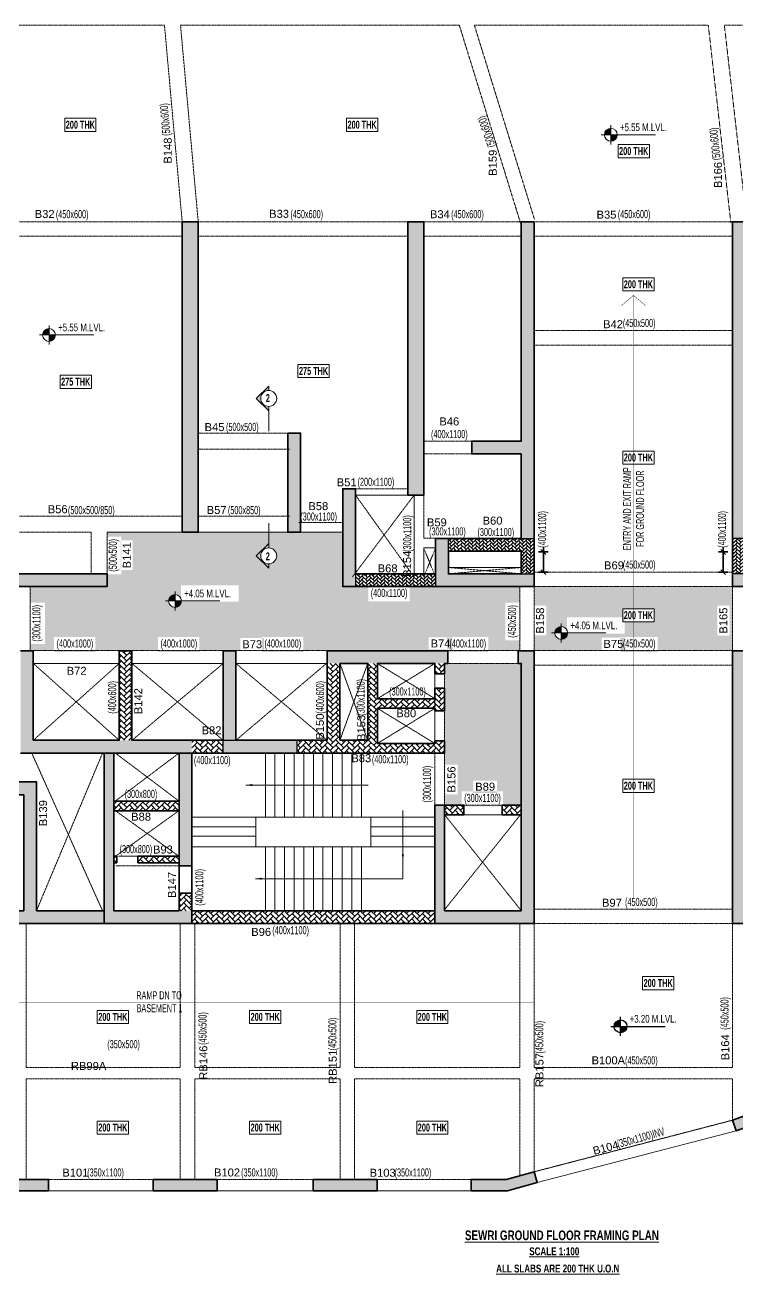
# Model space of a CAD drawing. Header units: millimetres. Extents: x 54 to 75827, y 7312 to 67254.
# Drawn here: x 19547 to 41807, y 7312 to 46341 of the extents above; entities that cross this region are included whole.
import ezdxf
from ezdxf.enums import TextEntityAlignment as Align

# ---------------------------------------------------------------- set-up
doc = ezdxf.new("R2010")
doc.units = ezdxf.units.MM
doc.linetypes.add('HIDDEN', pattern=[0.375, 0.25, -0.125])
for name, color, linetype, lineweight in [('A-ANNO-DIMS', 8, 'Continuous', 15), ('A-DETL-MISC', 35, 'Continuous', 15), ('A-FLOR-IDEN', 11, 'Continuous', 9), ('A-HIDD-ABVE', 8, 'HIDDEN', 20), ('G-____-____-DIMS', 7, 'Continuous', 9), ('G-ANNO-SYMB', 1, 'Continuous', 9), ('G-ANNO-TEXT', 231, 'Continuous', 9), ('S-BEAM', 7, 'Continuous', 18), ('S-BEAM-IDEN', 2, 'Continuous', 9), ('S-COL HATCH', 9, 'Continuous', 0), ('S-COLS', 5, 'Continuous', 35)]:
    doc.layers.add(name, color=color, linetype=linetype, lineweight=lineweight)
for name, color, linetype in [('ARCH COMMENTS', 1, 'Continuous'), ('Beam Nos', 7, 'Continuous'), ('changes', 7, 'Continuous'), ('HATCH', 8, 'Continuous')]:
    doc.layers.add(name, color=color, linetype=linetype)
doc.styles.add('Dim.s & Anno.(Misc.)', font='ARIALN.TTF')
doc.styles.add('SC-BBS1', font='SansSerif')
doc.styles.add('SOBHA', font='swisscl.ttf')
doc.styles.add('Swis721 LtCn BT', font='swisscl.ttf', dxfattribs={"width": 0.9, "height": 233.355162})
doc.styles.add('Swis721 LtCn BT_1', font='swisscl.ttf', dxfattribs={"height": 240})
doc.styles.add('Swis721 LtCn BT_2', font='swisscl.ttf', dxfattribs={"height": 244.992296})
doc.styles.add('Swis721 LtCn BT_B', font='', dxfattribs={"width": 0.9, "height": 246.918336})
doc.styles.get('Swis721 LtCn BT_B').set_extended_font_data('Swis721 LtCn BT', bold=True)
doc.dimstyles.new('A-GFC-100', dxfattribs={"dimscale": 100, "dimtxt": 1.75, "dimasz": 1.5, "dimexe": 1.5, "dimexo": 0, "dimgap": 1, "dimtad": 1, "dimdsep": 46, "dimtxsty": 'Dim.s & Anno.(Misc.)', "dimblk": 'ARCHTICK', "dimcen": 0, "dimdle": 1.5, "dimclrd": 256, "dimclre": 8, "dimclrt": 6, "dimazin": 2, "dimtfac": 1, "dimtix": 1, "dimtmove": 2, "dimatfit": 3, "dimfxl": 1, "dimtolj": 1, "dimlwd": -1, "dimlwe": 9, "dimarcsym": 0})
doc.dimstyles.new('S-100', dxfattribs={"dimscale": 100, "dimtxt": 2.5, "dimasz": 1.5, "dimexe": 1.5, "dimexo": 1.5, "dimgap": 0.1, "dimtad": 0, "dimdec": 0, "dimrnd": 0.0005, "dimzin": 0, "dimdsep": 46, "dimtxsty": 'SOBHA', "dimblk": 'OBLIQUE', "dimcen": 0.09, "dimclrd": 8, "dimclre": 8, "dimclrt": 6, "dimadec": 0, "dimazin": 0, "dimtfac": 1, "dimtdec": 0, "dimtofl": 0, "dimtmove": 0, "dimatfit": 3, "dimfxl": 1.5, "dimfxlon": 1, "dimtolj": 1, "dimtzin": 0, "dimlwd": -1, "dimlwe": -1, "dimarcsym": 0})
pattern_1 = [(45, (-31794446.85, 20735559.75), (0, 169.7056275), [360, -120]), (135, (-31794362, 20735644.6), (1e-14, 169.7056275), [360, -120])]
pattern_2 = [(45, (-31794446.854, 20735559.75), (0, 113.13708499), [240, -80]), (135, (-31794390.286, 20735616.32), (9e-15, 113.13708499), [240, -80])]

# ---------------------------------------------------------------- blocks, each defined once
blk = doc.blocks.new('_ARCHTICK')
at = {"color": 0, "linetype": 'ByBlock', "const_width": 0.15}
blk.add_lwpolyline([(-0.5, -0.5), (0.5, 0.5)], dxfattribs=at)
blk = doc.blocks.new('Spot Elevations - M_Spot Elevation - Target Filled-23738-FIRST FLOOR  FRAMING PLAN _NTA_')
at = {"layer": 'G-____-____-DIMS'}
h = blk.add_hatch(color=256, dxfattribs=at)
edge = h.paths.add_edge_path(flags=0)
edge.add_line((0, 0), (-2, 0))
edge.add_arc((0, 0), 2, 90, 180, ccw=False)
edge.add_line((0, 2), (0, 0))
h = blk.add_hatch(color=256, dxfattribs=at)
edge = h.paths.add_edge_path(flags=0)
edge.add_line((0, 0), (2, 0))
edge.add_arc((0, 0), 2, 270, 360, ccw=False)
edge.add_line((0, -2), (0, 0))
for p, q in [((-3, 0), (14, 0)), ((0, -3), (0, 3))]:
    blk.add_line(p, q, dxfattribs=at)
blk.add_circle((0, 0), 2, dxfattribs=at)
blk = doc.blocks.new('A$Cb7cd9481')
at = {"layer": 'S-COL HATCH', "transparency": 33554687}
h = blk.add_hatch(color=256, dxfattribs=at)
h.dxf.hatch_style = 1
h.paths.add_polyline_path([(23855, -11522), (23735, -11193), (21855, -11874), (21974, -12203)])
h = blk.add_hatch(color=256, dxfattribs=at)
h.dxf.hatch_style = 1
h.paths.add_polyline_path([(15747, -13822), (15654, -13485), (14779, -13724), (13686, -13724), (13686, -14074), (14825, -14074)])
h = blk.add_hatch(color=256, dxfattribs=at)
h.dxf.hatch_style = 1
h.paths.add_polyline_path([(478, -14074), (478, -13724), (-1522, -13724), (-1522, -14074)])
h = blk.add_hatch(color=256, dxfattribs=at)
h.dxf.hatch_style = 1
h.paths.add_polyline_path([(5745, -14074), (5745, -13724), (3745, -13724), (3745, -14074)])
h = blk.add_hatch(color=256, dxfattribs=at)
h.dxf.hatch_style = 1
h.paths.add_polyline_path([(10745, -14074), (10745, -13724), (8745, -13724), (8745, -14074)])
at = {"layer": 'S-COLS', "elevation": 0}
for points in [[(21855, -11874), (21974, -12203), (23855, -11522), (23735, -11193), (21855, -11874)], [(13686, -13724), (14779, -13724), (15654, -13485), (15747, -13822), (14825, -14074), (13686, -14074), (13686, -13724)]]:
    blk.add_lwpolyline(points, dxfattribs=at)
for points in [[(-1522, -13724), (478, -13724), (478, -14074), (-1522, -14074)], [(3745, -13724), (5745, -13724), (5745, -14074), (3745, -14074)], [(8745, -13724), (10745, -13724), (10745, -14074), (8745, -14074)]]:
    blk.add_lwpolyline(points, close=True, dxfattribs=at)
blk = doc.blocks.new('_OBLIQUE')
at = {"color": 0, "linetype": 'ByBlock'}
blk.add_line((-0.5, -0.5), (0.5, 0.5), dxfattribs=at)
blk = doc.blocks.new('*D34')
at = {"layer": 'Defpoints', "color": 0, "transparency": 16777216}
for p in [(35063, 29873), (35752, 29873), (35363, 29240)]:
    blk.add_point(p, dxfattribs=at)
at = {"layer": 'S-COLS', "color": 8, "transparency": 16777216}
for p, q in [((35602, 29873), (35902, 29873)), ((35752, 29873), (35752, 30023)), ((35752, 29240), (35752, 29873)), ((35602, 29240), (35902, 29240))]:
    blk.add_line(p, q, dxfattribs=at)
at = {"layer": 'S-COLS', "color": 8, "transparency": 16777216, "xscale": 150, "yscale": 150, "zscale": 150}
for p, rotation in [((35752, 29873), 90), ((35752, 29240), 270)]:
    blk.add_blockref('_OBLIQUE', p, dxfattribs=dict(at, rotation=rotation))
at = {"layer": 'S-COLS', "color": 6, "transparency": 16777216, "insert": (35752, 30580), "char_height": 250, "attachment_point": 5, "rotation": 90, "style": 'SOBHA'}
blk.add_mtext('\\A1;{\\W0.8;\\C2;(400x1100)}', dxfattribs=at)
blk = doc.blocks.new('*D35')
at = {"layer": 'Defpoints', "color": 0, "transparency": 16777216}
for p in [(41373, 29873), (42063, 29873), (41763, 29240)]:
    blk.add_point(p, dxfattribs=at)
at = {"layer": 'S-COLS', "color": 8, "transparency": 16777216}
for p, q in [((41523, 29873), (41223, 29873)), ((41373, 29873), (41373, 30023)), ((41373, 29240), (41373, 29873)), ((41523, 29240), (41223, 29240))]:
    blk.add_line(p, q, dxfattribs=at)
at = {"layer": 'S-COLS', "color": 8, "transparency": 16777216, "xscale": 150, "yscale": 150, "zscale": 150}
for p, rotation in [((41373, 29873), 90), ((41373, 29240), 270)]:
    blk.add_blockref('_OBLIQUE', p, dxfattribs=dict(at, rotation=rotation))
at = {"layer": 'S-COLS', "color": 6, "transparency": 16777216, "insert": (41373, 30580), "char_height": 250, "attachment_point": 5, "rotation": 90, "style": 'SOBHA'}
blk.add_mtext('\\A1;{\\W0.8;\\C2;(400x1100)}', dxfattribs=at)
blk = doc.blocks.new('A$C0921b736')
at = {"layer": 'S-COL HATCH', "transparency": 33554687}
h = blk.add_hatch(color=256, dxfattribs=at)
h.dxf.hatch_style = 1
h.paths.add_polyline_path([(5425, 11675), (5425, 11275), (10175, 11275), (10175, 11675)])
h.paths.add_polyline_path([(5425, 11675), (5975, 11675), (5975, 22675), (5425, 22675)])
h = blk.add_hatch(color=256, dxfattribs=at)
h.dxf.hatch_style = 1
h.paths.add_polyline_path([(12525, 12975), (13025, 12975), (13025, 22675), (12525, 22675)])
h = blk.add_hatch(color=256, dxfattribs=at)
h.dxf.hatch_style = 1
h.paths.add_polyline_path([(19575, 14135), (20075, 14135), (20075, 22675), (19575, 22675)])
h = blk.add_hatch(color=256, dxfattribs=at)
h.dxf.hatch_style = 1
h.paths.add_polyline_path([(23525, 22675), (23125, 22675), (23125, 15825), (21575, 15825), (21575, 15425), (23125, 15425), (23125, 12785), (23525, 12785)])
h = blk.add_hatch(color=256, dxfattribs=at)
h.dxf.hatch_style = 1
h.paths.add_polyline_path([(29725, 12785), (30125, 12785), (30125, 15425), (31675, 15425), (31675, 15825), (30125, 15825), (30125, 22675), (29725, 22675)])
h = blk.add_hatch(color=256, dxfattribs=at)
h.dxf.hatch_style = 1
h.paths.add_polyline_path([(15825, 12975), (16225, 12975), (16225, 16075), (15825, 16075)])
h = blk.add_hatch(color=256, dxfattribs=at)
h.dxf.hatch_style = 1
h.paths.add_polyline_path([(17945, 14335), (17545, 14335), (17545, 11275), (17945, 11275), (17945, 11675)])
h = blk.add_hatch(color=256, dxfattribs=at)
h.dxf.hatch_style = 1
h.paths.add_polyline_path([(23525, 11275), (23525, 11675), (23125, 11675), (20845, 11675), (20845, 12385), (20845, 12785), (20445, 12785), (20445, 11675), (20445, 11275)])
at = {"layer": 'S-COL HATCH'}
h = blk.add_hatch(dxfattribs=at)
h.set_pattern_fill('AR-HBONE', color=256, scale=20)
h.set_pattern_definition(pattern_2)
h.paths.add_polyline_path([(23125, 12385), (23125, 11692), (23125, 11692), (23125, 11675), (23525, 11675), (23525, 12785), (20845, 12785), (20845, 12485), (20845, 12385)])
at = {"layer": 'S-COL HATCH', "transparency": 33554687}
h = blk.add_hatch(color=256, dxfattribs=at)
h.dxf.hatch_style = 1
h.paths.add_polyline_path([(32805, 11275), (32805, 11675), (32805, 12785), (32405, 12785), (32405, 12385), (32405, 11675), (30125, 11675), (29725, 11675), (29725, 11275)])
at = {"layer": 'S-COL HATCH'}
h = blk.add_hatch(dxfattribs=at)
h.set_pattern_fill('AR-HBONE', color=256, scale=20)
h.set_pattern_definition(pattern_2)
h.paths.add_polyline_path([(30125, 12385), (30125, 11692), (30125, 11692), (30125, 11675), (29725, 11675), (29725, 12785), (32405, 12785), (32405, 12485), (32405, 12385)])
h = blk.add_hatch(dxfattribs=at)
h.set_pattern_fill('AR-HBONE', color=256, scale=20)
h.set_pattern_definition([(45, (-31966103.18, 21022167.41), (0, 113.13708499), [240, -80]), (135, (-31966046.61, 21022223.98), (9e-15, 113.13708499), [240, -80])])
h.paths.add_polyline_path([(20445, 11275), (20445, 11675), (17945, 11675), (17945, 11275)])
at = {"layer": 'S-COL HATCH', "transparency": 33554687}
h = blk.add_hatch(color=256, dxfattribs=at)
h.dxf.hatch_style = 1
h.paths.add_polyline_path([(12825, 6075), (12825, 6475), (7871, 6475), (7871, 9275), (7471, 9275), (7471, 6075)])
at = {"layer": 'S-COL HATCH'}
h = blk.add_hatch(dxfattribs=at)
h.set_pattern_fill('AR-HBONE', color=256, scale=30)
h.set_pattern_definition(pattern_1)
h.paths.add_polyline_path([(10555, 6475), (10955, 6475), (10955, 9275), (10555, 9275)])
at = {"layer": 'S-COL HATCH', "transparency": 33554687}
h = blk.add_hatch(color=256, dxfattribs=at)
h.dxf.hatch_style = 1
h.paths.add_polyline_path([(13805, 9275), (14205, 9275), (14205, 6475), (13805, 6475)])
h = blk.add_hatch(color=256, dxfattribs=at)
h.dxf.hatch_style = 1
h.paths.add_polyline_path([(17055, 9275), (20825, 9275), (20825, 8875), (17055, 8875)])
h = blk.add_hatch(color=256, dxfattribs=at)
h.dxf.hatch_style = 1
h.paths.add_polyline_path([(20725, 4450), (20425, 4450), (20425, 1150), (20425, 750), (23125, 750), (23525, 750), (23525, 1150), (23525, 1150), (23525, 9275), (23025, 9275), (23025, 8875), (23125, 8875), (23125, 1150), (23125, 1150), (20725, 1150), (20725, 1150)])
h = blk.add_hatch(color=256, dxfattribs=at)
h.dxf.hatch_style = 1
h.paths.add_polyline_path([(32525, 4450), (32825, 4450), (32825, 1150), (32825, 750), (30125, 750), (29725, 750), (29725, 1150), (29725, 1150), (29725, 9275), (30225, 9275), (30225, 8875), (30125, 8875), (30125, 1150), (30125, 1150), (32525, 1150), (32525, 1150)])
at = {"layer": 'S-COL HATCH'}
h = blk.add_hatch(dxfattribs=at)
h.set_pattern_fill('AR-HBONE', color=256, scale=30)
h.set_pattern_definition(pattern_1)
h.paths.add_polyline_path([(18325, 8875), (18625, 8875), (18625, 7775), (20425, 7775), (20425, 8100), (20725, 8100), (20725, 7398), (20425, 7398), (20425, 7475), (18625, 7475), (18625, 6375), (20425, 6375), (20425, 6453), (20725, 6453), (20725, 6075), (16105, 6075), (16105, 6475), (18325, 6475)])
h = blk.add_hatch(dxfattribs=at)
h.set_pattern_fill('AR-HBONE', color=256, scale=30)
h.set_pattern_definition(pattern_1)
h.paths.add_polyline_path([(17055, 6475), (17455, 6475), (17455, 8875), (17055, 8875)])
h = blk.add_hatch(dxfattribs=at)
h.set_pattern_fill('AR-HBONE', color=256, scale=30)
h.set_pattern_definition(pattern_1)
h.paths.add_polyline_path([(20425, 8875), (20725, 8875), (20725, 8550), (20425, 8550)])
h = blk.add_hatch(dxfattribs=at)
h.set_pattern_fill('AR-HBONE', color=256, scale=30)
h.set_pattern_definition(pattern_1)
h.paths.add_polyline_path([(13805, 6475), (12825, 6475), (12825, 6075), (13805, 6075)])
at = {"layer": 'S-COL HATCH', "transparency": 33554687}
h = blk.add_hatch(color=256, dxfattribs=at)
h.dxf.hatch_style = 1
h.paths.add_polyline_path([(13805, 6475), (16105, 6475), (16105, 6075), (13805, 6075)])
h = blk.add_hatch(color=256, dxfattribs=at)
h.dxf.hatch_style = 1
h.paths.add_polyline_path([(10385, 6075), (10085, 6075), (10085, 750), (10385, 750), (12825, 750), (12825, 1150), (10385, 1150), (10385, 2850), (10385, 2850), (10385, 2850)])
h = blk.add_hatch(color=256, dxfattribs=at)
h.dxf.hatch_style = 1
h.paths.add_polyline_path([(12825, 6075), (12425, 6075), (12425, 6075), (12425, 4575), (12425, 4575), (12425, 4275), (12425, 2550), (12825, 2550)])
h = blk.add_hatch(color=256, dxfattribs=at)
h.dxf.hatch_style = 1
h.paths.add_polyline_path([(7571, 4775), (7571, 1150), (4571, 1150), (4571, 3648), (4171, 3648), (4171, 1150), (1200, 1150), (1200, 750), (10085, 750), (10085, 1150), (7971, 1150), (7971, 5175), (0, 5175), (0, 1675), (575, 1675), (575, 4775)])
at = {"layer": 'S-COL HATCH'}
h = blk.add_hatch(dxfattribs=at)
h.set_pattern_fill('AR-HBONE', color=256, scale=30)
h.set_pattern_definition(pattern_1)
h.paths.add_polyline_path([(12425, 4575), (10385, 4575), (10385, 4275), (12425, 4275)])
h = blk.add_hatch(dxfattribs=at)
h.set_pattern_fill('AR-HBONE', color=256, scale=30)
h.set_pattern_definition([(45, (-31794446.85, 20683630.75), (0, 169.7056275), [360, -120]), (135, (-31794362, 20683715.6), (1e-14, 169.7056275), [360, -120])])
h.paths.add_polyline_path([(21325, 4150), (21325, 4450), (20725, 4450), (20725, 4150)])
h.paths.add_polyline_path([(23125, 4150), (23125, 4450), (22525, 4450), (22525, 4150)])
h = blk.add_hatch(dxfattribs=at)
h.set_pattern_fill('AR-HBONE', color=256, scale=30)
h.set_pattern_definition(pattern_1)
h.paths.add_polyline_path([(10485, 2850), (10385, 2850), (10385, 2650), (10485, 2650)])
h = blk.add_hatch(dxfattribs=at)
h.set_pattern_fill('AR-HBONE', color=256, scale=30)
h.set_pattern_definition(pattern_1)
h.paths.add_polyline_path([(11135, 2850), (11135, 2650), (12425, 2650), (12425, 2850)])
h = blk.add_hatch(dxfattribs=at)
h.set_pattern_fill('AR-HBONE', color=256, scale=30)
h.set_pattern_definition(pattern_1)
h.paths.add_polyline_path([(12825, 1700), (12425, 1700), (12425, 1150), (12825, 1150)])
h = blk.add_hatch(dxfattribs=at)
h.set_pattern_fill('AR-HBONE', color=256, scale=30)
h.set_pattern_definition(pattern_1)
h.paths.add_polyline_path([(12825, 1150), (20425, 1150), (20425, 750), (12825, 750)])
at = {"layer": 'changes'}
for p, q in [((20845, 12385), (20845, 12785)), ((23125, 12785), (23525, 12785)), ((30125, 12785), (29725, 12785)), ((17945, 11675), (17945, 11275)), ((20445, 11675), (20445, 11275)), ((23125, 11675), (23525, 11675)), ((30125, 11675), (29725, 11675))]:
    blk.add_line(p, q, dxfattribs=at)
blk.add_lwpolyline([(13805, 6475), (16105, 6475), (16105, 6075), (13805, 6075)], close=True, dxfattribs=at)
at = {"layer": 'S-COLS'}
for p, q in [((20425, 4450), (20425, 1150)), ((20725, 4450), (20725, 1150)), ((12425, 2550), (12825, 2550)), ((12425, 1700), (12825, 1700)), ((20425, 1150), (20425, 750))]:
    blk.add_line(p, q, dxfattribs=at)
at = {"layer": 'S-COLS', "elevation": 0}
for points in [[(12525, 12975), (13025, 12975), (13025, 22675), (12525, 22675)], [(15825, 16075), (16225, 16075), (16225, 12975), (15825, 12975)], [(10175, 11675), (5425, 11675), (5425, 11275), (10175, 11275)]]:
    blk.add_lwpolyline(points, close=True, dxfattribs=at)
at = {"layer": 'S-COLS'}
for points in [[(23525, 11275), (23525, 22675), (23125, 22675), (23125, 15825), (21575, 15825), (21575, 15425), (23125, 15425), (23125, 12785), (20445, 12785), (20445, 11675), (17945, 11675), (17945, 14335), (17545, 14335), (17545, 11275), (23525, 11275)], [(29725, 11275), (29725, 22675), (30125, 22675), (30125, 15825), (31675, 15825), (31675, 15425), (30125, 15425), (30125, 12785), (32805, 12785), (32805, 11675), (35305, 11675), (35305, 14335), (35705, 14335), (35705, 11275), (29725, 11275)], [(17055, 9275), (20825, 9275), (20825, 8875), (20725, 8875), (20725, 8550), (20425, 8550), (20425, 8875), (19525, 8875), (18625, 8875), (18625, 7775), (20425, 7775), (20425, 8100), (20725, 8100), (20725, 7398), (20425, 7398), (20425, 7475), (18625, 7475), (18625, 6375), (19525, 6375), (20425, 6375), (20425, 6453), (20725, 6453), (20725, 6075), (18625, 6075), (18625, 6075), (7471, 6075)], [(7471, 9275), (7871, 9275), (7871, 6475), (10555, 6475), (10555, 9275)], [(10555, 9275), (10955, 9275)], [(10955, 9275), (10955, 6475), (13805, 6475), (13805, 9275)], [(13805, 9275), (14205, 9275)], [(14205, 9275), (14205, 6475), (17055, 6475), (17055, 9275)], [(23525, 1150), (23525, 9275), (23025, 9275), (23025, 8875), (23125, 8875), (23125, 1150), (20725, 1150)], [(29725, 1150), (29725, 9275), (30225, 9275), (30225, 8875), (30125, 8875), (30125, 1150), (32525, 1150)], [(10085, 6075), (10085, 750), (10385, 750)], [(10385, 1150), (10385, 6075)], [(12425, 6075), (12425, 1150)], [(12425, 750), (12825, 750), (12825, 6075)], [(0, 5175), (0, 1675), (575, 1675), (575, 4775), (7571, 4775), (7571, 1150), (4571, 1150), (4571, 3648), (4171, 3648), (4171, 1150), (1200, 1150), (1200, 750), (10085, 750)], [(10085, 1150), (7971, 1150), (7971, 5175), (25, 5175)], [(20725, 4150), (21325, 4150), (21325, 4450), (20425, 4450)], [(23125, 4150), (22525, 4150), (22525, 4450), (23125, 4450)], [(10485, 2850), (10385, 2850)], [(10485, 2650), (10485, 2850)], [(11135, 2850), (11135, 2650)], [(12425, 2850), (11135, 2850)], [(10385, 2650), (10485, 2650)], [(11135, 2650), (12425, 2650)], [(12425, 1150), (10385, 1150)], [(20425, 1150), (12825, 1150), (12825, 750), (23125, 750)], [(23125, 750), (23125, 750), (23525, 750), (23525, 1150)], [(30125, 750), (30125, 750), (29725, 750), (29725, 1150)], [(10385, 750), (12425, 750)]]:
    blk.add_lwpolyline(points, dxfattribs=at)
for points in [[(19575, 14135), (20075, 14135), (20075, 22675), (19575, 22675)], [(23125, 12385), (20845, 12385), (20845, 11675), (23125, 11675)], [(17455, 6475), (18325, 6475), (18325, 8875), (17455, 8875)], [(12425, 4575), (10385, 4575), (10385, 4275), (12425, 4275)]]:
    blk.add_lwpolyline(points, close=True, dxfattribs=at)
blk = doc.blocks.new('Detail View - M_Section Head - Structural Type 1-785420-STILT FLOOR FRAMING PLAN')
at = {"layer": 'G-ANNO-SYMB'}
h = blk.add_hatch(color=9, dxfattribs=at)
edge = h.paths.add_edge_path(flags=0)
edge.add_line((-8.5, 0), (-9.86, 0))
edge.add_line((-9.86, 0), (-5.99, 3.87))
edge.add_line((-5.99, 3.87), (-2.12, 0))
edge.add_line((-2.12, 0), (-3.5, 0))
edge.add_arc((-6, 0), 2.5, 360, 540)
for p, q in [((-5.99, 3.87), (-9.86, 0)), ((-5.99, 3.87), (-2.12, 0)), ((-8.5, 0), (-9.86, 0)), ((-3.5, 0), (-2.12, 0))]:
    blk.add_line(p, q, dxfattribs=at)
at = {"layer": 'G-ANNO-SYMB', "color": 5}
for p, q in [((-5.99, 3.87), (-9.86, 0)), ((-2.12, 0), (-5.99, 3.87)), ((-9.86, 0), (-8.5, 0)), ((-3.5, 0), (4.24, 0)), ((-3.5, 0), (-2.12, 0))]:
    blk.add_line(p, q, dxfattribs=at)
at = {"layer": 'G-ANNO-SYMB'}
blk.add_arc((-6, 0), 2.5, 360, 180, dxfattribs=at)
at = {"layer": 'G-ANNO-SYMB', "color": 5}
for start, end in [(360, 180), (180, 360)]:
    blk.add_arc((-6, 0), 2.5, start, end, dxfattribs=at)
blk = doc.blocks.new('A$C40398dd4')
at = {"layer": 'A-ANNO-DIMS', "ltscale": 500, "elevation": 0}
blk.add_lwpolyline([(5810, 1000), (6600, 1000), (6600, 1565)], dxfattribs=at)
at = {"layer": 'A-DETL-MISC'}
for p, q in [((2300, 4925), (2300, 2925)), ((2600, 4925), (2600, 2925)), ((2900, 4925), (2900, 2925)), ((3200, 4925), (3200, 2925)), ((3500, 4925), (3500, 2925)), ((3800, 4925), (3800, 2925)), ((4100, 4925), (4100, 2925)), ((4400, 4925), (4400, 2925)), ((4700, 4925), (4700, 2925)), ((5000, 4925), (5000, 2925)), ((5300, 4925), (5300, 2925)), ((2300, 0), (2300, 2000)), ((2600, 0), (2600, 2000)), ((2900, 0), (2900, 2000)), ((3200, 0), (3200, 2000)), ((3500, 0), (3500, 2000)), ((3800, 0), (3800, 2000)), ((4100, 0), (4100, 2000)), ((4400, 0), (4400, 2000)), ((4700, 0), (4700, 2000)), ((5000, 0), (5000, 2000)), ((5300, 0), (5300, 2000))]:
    blk.add_line(p, q, dxfattribs=at)
for points in [[(2000, 2925), (0, 2925)], [(5600, 2925), (7600, 2925)], [(2000, 2625), (0, 2625)], [(5600, 2625), (7600, 2625)], [(2000, 2325), (0, 2325)], [(5600, 2325), (7600, 2325)]]:
    blk.add_lwpolyline(points, dxfattribs=at)
blk.add_lwpolyline([(5600, 2925), (5600, 2000), (2000, 2000), (2000, 2925)], close=True, dxfattribs=at)
at = {"layer": 'A-DETL-MISC', "elevation": 0}
for points in [[(2000, 2000), (0, 2000)], [(5600, 2000), (7600, 2000)]]:
    blk.add_lwpolyline(points, dxfattribs=at)
at = {"layer": 'A-ANNO-DIMS', "ltscale": 500}
for points in [[(1688, 3925), (5510, 3925)], [(6600, 1565), (6600, 3126)], [(1988, 1000), (5810, 1000)]]:
    blk.add_leader(points, dimstyle='A-GFC-100', override={"dimasz": 2, "dimtad": 0, "dimfxl": 0.18, "dimarcsym": 1}, dxfattribs=at)

msp = doc.modelspace()

# ---------------------------------------------------------------- hatches: boundary and pattern name
at = {"layer": 'ARCH COMMENTS'}
h = msp.add_hatch(color=256, dxfattribs=at)
edge = h.paths.add_edge_path(flags=0)
edge.add_line((38164.9, 15051.2), (37964.9, 15051.2))
edge.add_arc((38164.9, 15051.2), 200, 90, 180, ccw=False)
edge.add_line((38164.9, 15251.2), (38164.9, 15051.2))
h = msp.add_hatch(color=256, dxfattribs=at)
edge = h.paths.add_edge_path(flags=0)
edge.add_line((38164.9, 15051.2), (38364.9, 15051.2))
edge.add_arc((38164.9, 15051.2), 200, 270, 360, ccw=False)
edge.add_line((38164.9, 14851.2), (38164.9, 15051.2))
at = {"layer": 'HATCH'}
h = msp.add_hatch(dxfattribs=at)
h.set_pattern_fill('CROSS', color=256, scale=1500)
h.set_pattern_definition([(0, (-31782506.6, 21375114.68), (375, 375), [187.5, -562.5]), (90, (-31782412.84, 21375020.93), (-375, 375), [187.5, -562.5])])
h.paths.add_polyline_path([(17362.6, 29190), (17362.6, 30490), (12512.6, 30490), (12512.6, 26290), (17322.6, 26290), (17322.6, 26790), (17362.6, 28790)])
edge = h.paths.add_edge_path(flags=16)
edge.add_arc((13925.4, 27428.5), 200, 0, 360)
h.paths.add_polyline_path([(17362.6, 30490), (17912.6, 30490), (17912.6, 29190), (17362.6, 29190)])
edge = h.paths.add_edge_path()
edge.add_line((35012.6, 28790), (29482.6, 28790))
edge.add_line((29482.6, 28790), (29482.6, 30490))
edge.add_line((29482.6, 30490), (27165.7, 30490))
edge.add_line((27165.7, 30490), (27165.7, 30002.6))
edge.add_arc((27165.7, 29752.6), 250, -90, 90, ccw=False)
edge.add_line((27165.7, 29502.6), (27165.7, 29367))
edge.add_line((27165.7, 29367), (26779.1, 29753.7))
edge.add_line((26779.1, 29753.7), (27165.7, 30140.4))
edge.add_line((27165.7, 30140.4), (27165.7, 30490))
edge.add_line((27165.7, 30490), (22112.6, 30490))
edge.add_line((22112.6, 30490), (22112.6, 29190))
edge.add_line((22112.6, 29190), (22112.6, 28790))
edge.add_line((22112.6, 28790), (19708.2, 28790))
edge.add_line((19708.2, 28790), (19708.2, 26790))
edge.add_line((19708.2, 26790), (19808.2, 26790))
edge.add_line((19808.2, 26790), (22492.6, 26790))
edge.add_line((22492.6, 26790), (22892.6, 26790))
edge.add_line((22892.6, 26790), (25742.6, 26790))
edge.add_line((25742.6, 26790), (26142.6, 26790))
edge.add_line((26142.6, 26790), (28992.6, 26790))
edge.add_line((28992.6, 26790), (32762.6, 26790))
edge.add_line((32762.6, 26790), (35012.6, 26790))
edge.add_line((35012.6, 26790), (35012.6, 28790))
edge = h.paths.add_edge_path(flags=16)
edge.add_arc((24238.6, 28342.8), 200, 0, 360)
h.paths.add_polyline_path([(41662.6, 28790), (38569.8, 28790), (38569.8, 28100.6), (39211.7, 28100.6), (39211.7, 27688.7), (38569.8, 27688.7), (38569.8, 26790), (41662.6, 26790)])
h.paths.add_polyline_path([(38234.2, 28100.6), (38569.8, 28100.6), (38569.8, 28790), (35462.6, 28790), (35462.6, 26790), (38569.8, 26790), (38569.8, 27688.7), (38234.2, 27688.7)])
edge = h.paths.add_edge_path(flags=16)
edge.add_arc((36310.8, 27343.5), 200, 0, 360)
h.paths.add_polyline_path([(57416.9, 28790), (55012.6, 28790), (55012.6, 29190), (55012.6, 30490), (47642.6, 30490), (47642.6, 28790), (42112.6, 28790), (42112.6, 26790), (42162.6, 26790), (44362.6, 26790), (48132.6, 26790), (50982.6, 26790), (51382.6, 26790), (54232.6, 26790), (54632.6, 26790), (57316.9, 26790), (57416.9, 26790)])
edge = h.paths.add_edge_path(flags=16)
edge.add_arc((48730.2, 28132.7), 200, 0, 360)
h.paths.add_polyline_path([(64612.6, 30490), (59762.6, 30490), (59762.6, 29190), (59762.6, 28790), (59802.6, 26790), (59802.6, 26790), (59802.6, 26290), (64612.6, 26290)])
h.paths.add_polyline_path([(59212.6, 30490), (59762.6, 30490), (59762.6, 29190), (59212.6, 29190)])
h.paths.add_polyline_path([(64612.7, 25890), (59402.5, 25890), (59402.5, 26390), (57716.9, 26390), (57716.9, 23590), (55102.5, 23590), (55102.5, 18664.8), (57216.9, 18664.8), (57216.9, 22690), (64612.7, 22690)])
edge = h.paths.add_edge_path(flags=16)
edge.add_arc((59690.9, 23668.6), 200, 0, 360)
h.paths.add_polyline_path([(60616.9, 21162.6), (60616.9, 22290), (57616.9, 22290), (57616.9, 18664.8), (60616.9, 18664.8)], flags=17)
h.paths.add_polyline_path([(64612.6, 22290), (61016.9, 22290), (61016.9, 21162.6), (61016.9, 21162.6), (61016.9, 18664.8), (63987.6, 18664.8), (63987.6, 19189.6), (64612.6, 19189.6)], flags=17)
h.paths.add_polyline_path([(44462.6, 26390), (44362.6, 26390), (42162.6, 26390), (42062.6, 26390), (42062.6, 21964.8), (42662.6, 21964.8), (43862.6, 21964.8), (44462.6, 21964.8), (44462.6, 23590), (44462.6, 23967.5)])
h.paths.add_polyline_path([(35062.6, 26390), (34962.6, 26390), (32762.6, 26390), (32662.6, 26390), (32662.6, 26065), (32662.6, 23967.5), (32662.6, 23590), (32662.6, 21964.8), (33262.6, 21964.8), (34462.6, 21964.8), (35062.6, 21964.8)])
h.paths.add_polyline_path([(14110.8, 27408.1), (15912.2, 27408.1), (15912.2, 27914.2), (14110.8, 27914.2)], flags=16)
h.paths.add_polyline_path([(17275.6, 26253), (17275.6, 27182.7), (16888.8, 27182.7), (16888.8, 26253)])
h.paths.add_polyline_path([(17339.4, 27029.3), (17339.4, 28323.6), (16867.4, 28323.6), (16867.4, 27029.3)], flags=17)
h.paths.add_polyline_path([(24424, 28322.4), (26225.4, 28322.4), (26225.4, 28828.5), (24424, 28828.5)], flags=16)
h.paths.add_polyline_path([(22918.4, 29307.5), (22918.4, 30233.2), (22543.4, 30233.2), (22543.4, 29307.5)], flags=16)
h.paths.add_polyline_path([(32170.4, 26828.3), (32905.5, 26828.3), (32905.5, 27203.3), (32170.4, 27203.3)], flags=16)
h.paths.add_polyline_path([(26281.9, 26794.2), (27020.9, 26794.2), (27020.9, 27181.1), (26281.9, 27181.1)], flags=16)
h.paths.add_polyline_path([(30278.8, 28328.6), (31573.1, 28328.6), (31573.1, 28800.6), (30278.8, 28800.6)], flags=16)
h.paths.add_polyline_path([(26957.3, 26747), (28251.6, 26747), (28251.6, 27219.1), (26957.3, 27219.1)])
h.paths.add_polyline_path([(23707.3, 26747), (25001.6, 26747), (25001.6, 27219.1), (23707.3, 27219.1)])
h.paths.add_polyline_path([(20457.3, 26747), (21751.6, 26747), (21751.6, 27219.1), (20457.3, 27219.1)])
h.paths.add_polyline_path([(22560.2, 29180), (22560.2, 30349), (22088.1, 30349), (22088.1, 29180)], flags=16)
h.paths.add_polyline_path([(35039.6, 27116.1), (35039.6, 28285.1), (34567.5, 28285.1), (34567.5, 27116.1)])
h.paths.add_polyline_path([(32737.3, 26747), (34031.6, 26747), (34031.6, 27219.1), (32737.3, 27219.1)])
h.paths.add_polyline_path([(20171.8, 26993.8), (20171.8, 28288.3), (19699.2, 28288.3), (19699.2, 26993.8)])
h.paths.add_polyline_path([(41576.3, 27263.6), (41576.3, 28193.3), (41189.5, 28193.3), (41189.5, 27263.6)], flags=16)
h.paths.add_polyline_path([(38159.7, 26747), (39328.7, 26747), (39328.7, 27219.1), (38159.7, 27219.1)])
h.paths.add_polyline_path([(36496.3, 27323.1), (38297.7, 27323.1), (38297.7, 27829.3), (36496.3, 27829.3)], flags=16)
h.paths.add_polyline_path([(35846.7, 27263.9), (35846.7, 28193.4), (35460.3, 28193.4), (35460.3, 27263.9)])
h.paths.add_polyline_path([(37573, 26805.6), (38311.8, 26805.6), (38311.8, 27191.9), (37573, 27191.9)], flags=16)
h.paths.add_polyline_path([(48915.6, 28112.4), (50717, 28112.4), (50717, 28618.5), (48915.6, 28618.5)], flags=16)
h.paths.add_polyline_path([(54939, 28358.6), (54939, 29288.1), (54552.6, 29288.1), (54552.6, 28358.6)], flags=16)
h.paths.add_polyline_path([(54632.5, 26802.1), (55371.3, 26802.1), (55371.3, 27188.4), (54632.5, 27188.4)], flags=16)
h.paths.add_polyline_path([(48095.4, 26811.5), (48830.5, 26811.5), (48830.5, 27186.5), (48095.4, 27186.5)], flags=16)
h.paths.add_polyline_path([(42268.4, 26801.7), (43007.4, 26801.7), (43007.4, 27188.5), (42268.4, 27188.5)], flags=16)
h.paths.add_polyline_path([(45658, 28328.6), (46952.3, 28328.6), (46952.3, 28800.6), (45658, 28800.6)], flags=16)
h.paths.add_polyline_path([(48739.5, 26747), (50033.8, 26747), (50033.8, 27219.1), (48739.5, 27219.1)])
h.paths.add_polyline_path([(51989.5, 26747), (53283.8, 26747), (53283.8, 27219.1), (51989.5, 27219.1)])
h.paths.add_polyline_path([(55239.5, 26747), (56533.8, 26747), (56533.8, 27219.1), (55239.5, 27219.1)])
h.paths.add_polyline_path([(55016.4, 29180), (55016.4, 30349), (54544.4, 30349), (54544.4, 29180)], flags=17)
h.paths.add_polyline_path([(42537, 27116.1), (42537, 28285.1), (42065, 28285.1), (42065, 27116.1)])
h.paths.add_polyline_path([(42959.5, 26747), (44253.8, 26747), (44253.8, 27219.1), (42959.5, 27219.1)])
h.paths.add_polyline_path([(57405, 26993.8), (57405, 28288.3), (56932.5, 28288.3), (56932.5, 26993.8)], flags=16)
h.paths.add_polyline_path([(59876.3, 23648.2), (61677.7, 23648.2), (61677.7, 24154.3), (59876.3, 24154.3)], flags=16)
h.paths.add_polyline_path([(58287, 26018.7), (59025.8, 26018.7), (59025.8, 26405), (58287, 26405)])
h.paths.add_polyline_path([(44470.3, 22241.1), (44470.3, 23170.8), (44083.5, 23170.8), (44083.5, 22241.1)])
h.paths.add_polyline_path([(42895.4, 22398.4), (43634.2, 22398.4), (43634.2, 22784.7), (42895.4, 22784.7)], flags=16)
h.paths.add_polyline_path([(42495.6, 21921.7), (43790.1, 21921.7), (43790.1, 22394.3), (42495.6, 22394.3)])
h.paths.add_polyline_path([(33077.2, 22300.6), (33077.2, 23230.3), (32690.3, 23230.3), (32690.3, 22300.6)], flags=16)
h.paths.add_polyline_path([(33564.4, 22343.5), (34303.2, 22343.5), (34303.2, 22729.8), (33564.4, 22729.8)], flags=16)
h.paths.add_polyline_path([(33201, 21921.7), (34495.4, 21921.7), (34495.4, 22394.3), (33201, 22394.3)])

# ---------------------------------------------------------------- linework, layer by layer
at = {"layer": 'A-FLOR-IDEN', "color": 8, "flags": 128}
for points in [[(21767.5, 43424.8), (21767.5, 43013), (20790, 43013), (20790, 43424.8)], [(21767.5, 43424.8), (21767.5, 43013), (20790, 43013), (20790, 43424.8)], [(30575, 43424.8), (30575, 43013), (29597.5, 43013), (29597.5, 43424.8)], [(30575, 43424.8), (30575, 43013), (29597.5, 43013), (29597.5, 43424.8)], [(39066, 42602.3), (39066, 42190.5), (38088.5, 42190.5), (38088.5, 42602.3)], [(39066, 42602.3), (39066, 42190.5), (38088.5, 42190.5), (38088.5, 42602.3)], [(39211.7, 38440.6), (39211.7, 38028.8), (38234.2, 38028.8), (38234.2, 38440.6)], [(28080.1, 35733.2), (28080.1, 35321.4), (29057.6, 35321.4), (29057.6, 35733.2)], [(20644.6, 35397.2), (20644.6, 34985.4), (21622.1, 34985.4), (21622.1, 35397.2)], [(39211.7, 33026.3), (39211.7, 32614.5), (38234.2, 32614.5), (38234.2, 33026.3)], [(39211.7, 28100.6), (39211.7, 27688.7), (38234.2, 27688.7), (38234.2, 28100.6)], [(39211.7, 22773.1), (39211.7, 22361.3), (38234.2, 22361.3), (38234.2, 22773.1)], [(39830.7, 16607.8), (39830.7, 16196), (38853.2, 16196), (38853.2, 16607.8)]]:
    msp.add_lwpolyline(points, close=True, dxfattribs=at)
at = {"layer": 'A-FLOR-IDEN', "color": 8, "elevation": 0, "flags": 128}
for points in [[(22783.9, 15548.4), (22783.9, 15136.6), (21806.4, 15136.6), (21806.4, 15548.4)], [(27546.4, 15548.4), (27546.4, 15136.6), (26568.9, 15136.6), (26568.9, 15548.4)], [(32771.4, 15548.4), (32771.4, 15136.6), (31793.9, 15136.6), (31793.9, 15548.4)], [(22783.9, 12090.9), (22783.9, 11679.1), (21806.4, 11679.1), (21806.4, 12090.9)], [(27546.4, 12090.9), (27546.4, 11679.1), (26568.9, 11679.1), (26568.9, 12090.9)], [(32771.4, 12090.9), (32771.4, 11679.1), (31793.9, 11679.1), (31793.9, 12090.9)]]:
    msp.add_lwpolyline(points, close=True, dxfattribs=at)
at = {"layer": 'A-HIDD-ABVE', "linetype": 'HIDDEN'}
for p, q in [((29782.6, 29090), (31712.6, 31650)), ((29882.6, 31650), (31712.6, 29090)), ((32012.6, 30000), (32382.6, 29090)), ((32012.6, 29090), (32382.6, 30000)), ((32782.6, 29390.2), (35062.6, 29190)), ((32782.6, 29190), (35062.6, 29390.2)), ((19808.2, 26390), (22492.6, 23990)), ((19808.2, 23990), (22492.6, 26390)), ((22892.6, 26390), (25742.6, 23990)), ((22892.6, 23990), (25742.6, 26390)), ((26142.6, 26390), (28992.6, 23990)), ((26142.6, 23990), (28972.6, 26390)), ((29392.6, 26390), (30262.6, 23990)), ((29392.6, 23990), (30262.6, 26390)), ((30562.6, 26390), (32362.6, 25290)), ((30562.6, 25290), (32362.6, 26390)), ((30562.6, 23890), (32362.6, 24990)), ((30562.6, 24990), (32362.6, 23890)), ((19758.2, 23590), (21972.6, 18664.8)), ((19908.2, 18664.8), (21972.6, 23590)), ((22372.6, 23590), (24362.6, 22090)), ((22372.6, 22090), (24362.6, 23590)), ((22372.6, 21790), (24362.6, 20364.8)), ((22372.6, 20364.8), (24362.6, 21790)), ((35038.5, 21664.8), (32638.5, 18664.8)), ((32662.6, 21664.8), (35062.6, 18664.8))]:
    msp.add_line(p, q, dxfattribs=at)
at = {"layer": 'ARCH COMMENTS'}
for p, q in [((38164.9, 14751.2), (38164.9, 15351.2)), ((37864.9, 15051.2), (39564.9, 15051.2))]:
    msp.add_line(p, q, dxfattribs=at)
msp.add_circle((38164.9, 15051.2), 200, dxfattribs=at)
at = {"layer": 'S-BEAM', "linetype": 'HIDDEN'}
for p, q in [((23907.5, 46340), (16667, 46340)), ((23907.5, 46340, 0), (24463.6, 40167.6, 0)), ((24409.4, 46341.2, 0), (24961.6, 40212.5, 0)), ((24409.5, 46340), (33123.3, 46340)), ((33123.3, 46340, 0), (35047.6, 40123.5)), ((40906.9, 46340), (33594.3, 46340)), ((33594.3, 46340, 0), (35477.5, 40256.6)), ((41614.2, 40161.6), (40906.9, 46340, 0)), ((42111, 40218.4), (41410.1, 46341.2, 0)), ((45104.9, 46340), (41410.2, 46340)), ((17912.6, 40190), (24462.5, 40190, 0)), ((31512.5, 40190), (24962.6, 40190, 0)), ((32012.6, 40190), (35035.4, 40190)), ((41662.6, 40190), (35489.8, 40190)), ((17912.6, 39740), (24462.5, 39740)), ((31512.5, 39740), (24962.6, 39740)), ((32012.6, 39740), (35062.6, 39740)), ((41662.6, 39740, 0), (35462.6, 39740)), ((41662.6, 36790), (35462.6, 36790)), ((41662.6, 36340), (35462.6, 36340)), ((27812.6, 33590, 0), (24962.6, 33590, 0)), ((33512.6, 33340), (32012.6, 33340)), ((27812.6, 33090, 0), (24962.6, 33090, 0)), ((33512.6, 32940), (32012.6, 32940)), ((29882.6, 31850), (31512.6, 31850)), ((32012.6, 31650), (32012.6, 30300)), ((17912.6, 30990), (24462.5, 30990)), ((24962.6, 30990, 0), (27812.6, 30990, 0)), ((17912.6, 30490), (21612.6, 30490)), ((21612.6, 29190, 0), (21612.6, 30490, 0)), ((22112.6, 29190, 0), (22112.6, 30490, 0)), ((28112.6, 30790), (29482.6, 30790)), ((32012.6, 30300), (32382.6, 30300)), ((35462.6, 29240), (41662.6, 29240)), ((19708.2, 26790), (19708.2, 28790, 0)), ((35012.6, 28790), (35012.6, 26790)), ((35462.6, 28790), (35462.6, 26790)), ((35462.6, 28790), (41662.6, 28790)), ((41662.6, 28790), (41662.6, 26790)), ((19808.2, 26790), (22492.6, 26790)), ((22892.6, 26790), (25742.6, 26790)), ((26142.6, 26790), (28992.6, 26790)), ((32762.6, 26790), (34962.6, 26790)), ((35462.6, 26790), (41662.6, 26790)), ((32662.6, 23967.5), (32662.6, 26390)), ((32762.6, 26390), (34962.6, 26390)), ((35462.6, 26340), (41662.6, 26340)), ((32362.6, 21964.8), (32362.6, 23590)), ((32662.6, 21964.8), (32662.6, 23590)), ((33262.6, 21964.8), (34462.6, 21964.8)), ((22372.6, 20064.8), (24362.6, 20064.8)), ((35462.6, 18714.8), (41662.6, 18714.8)), ((19586.7, 18264.8), (19586.7, 13764.8)), ((24403.5, 18264.8), (24403.5, 13764.8)), ((24853.5, 18264.8), (24853.5, 13764.8)), ((29403.5, 18264.8), (29403.5, 13764.8)), ((29853.5, 18264.8), (29853.5, 13764.8)), ((35012.6, 18264.8), (35012.6, 13764.8)), ((35462.6, 18264.8), (41662.6, 18264.8)), ((35462.6, 18264.8), (35462.6, 13764.8)), ((41662.6, 18264.8), (41662.6, 13764.8)), ((19586.7, 13414.8), (19586.7, 10264.8, 0)), ((24403.5, 13414.8), (24403.5, 10264.8)), ((24853.5, 13414.8), (24853.5, 10264.8)), ((29403.5, 13414.8), (29403.5, 10264.8)), ((29853.5, 13414.8), (29853.5, 10264.8)), ((35012.6, 13414.8), (35012.6, 10388.3)), ((35462.6, 13414.8), (35462.6, 10505.3)), ((41662.6, 13414.8), (41662.6, 12117.4)), ((35462.6, 10505.3, 0), (41662.6, 12117.4, 0)), ((20286.7, 10266, 0), (23553.5, 10266)), ((28553.5, 10266, 0), (25553.5, 10266)), ((30553.5, 10266, 0), (33494.4, 10266))]:
    msp.add_line(p, q, dxfattribs=at)
at = {"layer": 'S-BEAM'}
for p, q in [((29882.6, 31650), (31512.6, 31650)), ((31712.6, 31650), (31712.6, 29090)), ((22112.6, 30490), (29482.6, 30490)), ((32012.6, 30000), (32012.6, 29090)), ((32012.6, 30000), (32382.6, 30000)), ((19808.2, 26390), (22492.6, 26390)), ((22892.6, 26390), (25742.6, 26390)), ((26142.6, 26390), (28972.6, 26390)), ((32362.6, 23967.5), (32362.6, 26390)), ((33262.6, 21664.8), (34462.6, 21664.8)), ((22472.6, 20364.8), (23122.6, 20364.8)), ((35554.9, 10167.7, 0), (41782.2, 11786.8, 0)), ((20286.7, 9916, 0), (23553.5, 9916)), ((28553.5, 9916, 0), (25553.5, 9916)), ((30553.5, 9916, 0), (33494.4, 9916))]:
    msp.add_line(p, q, dxfattribs=at)
at = {"layer": 'S-BEAM', "const_width": 12.5, "elevation": 0}
for points in [[(38944.8, 37573.7), (38569.8, 37890), (38194.8, 37573.7)], [(38569.8, 19028.7), (38569.8, 37890)], [(35462.6, 15806.6), (13643.9, 15806.6)]]:
    msp.add_lwpolyline(points, dxfattribs=at)
at = {"layer": 'S-BEAM', "elevation": 0}
msp.add_lwpolyline([(35062.6, 29190), (32782.6, 29190), (32782.6, 29390.2), (35062.6, 29390.2)], close=True, dxfattribs=at)
at = {"layer": 'S-BEAM', "linetype": 'HIDDEN', "elevation": 0}
for points in [[(19586.7, 13764.8), (24403.5, 13764.8)], [(24853.5, 13764.8), (29403.5, 13764.8)], [(29853.5, 13764.8), (35012.6, 13764.8)], [(35462.6, 13764.8), (41662.6, 13764.8)], [(19586.7, 13414.8), (24403.5, 13414.8)], [(24853.5, 13414.8), (29403.5, 13414.8)], [(29853.5, 13414.8), (35012.6, 13414.8)], [(35462.6, 13414.8), (41662.6, 13414.8)]]:
    msp.add_lwpolyline(points, dxfattribs=at)

# ---------------------------------------------------------------- block references
at = {"layer": 'changes'}
msp.add_blockref('A$C0921b736', (11937.6, 17514.8), dxfattribs=at)
at = {"layer": 'G-____-____-DIMS', "xscale": 99.99999999999991, "yscale": 99.99999999999991, "zscale": 99.99999999999991}
for p in [(37861.7, 42909.8), (20299.5, 36654.8), (24238.6, 28342.8), (36310.8, 27343.5)]:
    msp.add_blockref('Spot Elevations - M_Spot Elevation - Target Filled-23738-FIRST FLOOR  FRAMING PLAN _NTA_', p, dxfattribs=at)
at = {"layer": 'G-ANNO-SYMB', "extrusion": (0, 0, -1), "yscale": 99.99999999999991, "zscale": 99.99999999999991, "rotation": 270}
for p, xscale in [((-27165.7, 34070.4), 99.99999999999991), ((-27165.7, 30352.6), -99.99999999999991)]:
    msp.add_blockref('Detail View - M_Section Head - Structural Type 1-785420-STILT FLOOR FRAMING PLAN', p, dxfattribs=dict(at, xscale=xscale))
at = {"layer": 'S-BEAM'}
msp.add_blockref('A$Cb7cd9481', (19808.2, 23990), dxfattribs=at)
at = {"layer": 'S-BEAM-IDEN'}
msp.add_blockref('A$C40398dd4', (24762.6, 18664.8), dxfattribs=at)

# ---------------------------------------------------------------- texts
at = {"layer": 'A-FLOR-IDEN', "color": 1, "char_height": 246.92, "width": 1155, "attachment_point": 2, "line_spacing_factor": 0.964267, "style": 'Swis721 LtCn BT_B'}
for s, insert in [('200 THK', (21278.8, 43346.8)), ('200 THK', (21278.8, 43346.8)), ('200 THK', (30086.3, 43346.8)), ('200 THK', (30086.3, 43346.8)), ('200 THK', (38577.3, 42524.3)), ('200 THK', (38577.3, 42524.3)), ('200 THK', (38723, 38362.6)), ('275 THK', (28568.9, 35655.2)), ('275 THK', (21133.4, 35319.2)), ('200 THK', (38723, 32948.3)), ('200 THK', (38723, 28022.5)), ('200 THK', (38723, 22695.1)), ('200 THK', (39342, 16529.8)), ('200 THK', (22295.1, 15470.4)), ('200 THK', (27057.7, 15470.4)), ('200 THK', (32282.6, 15470.4)), ('200 THK', (22295.1, 12012.9)), ('200 THK', (27057.7, 12012.9)), ('200 THK', (32282.6, 12012.9))]:
    msp.add_mtext(s, dxfattribs=dict(at, insert=insert))
at = {"layer": 'ARCH COMMENTS', "insert": (38450.3, 15406.8), "char_height": 240, "width": 1683.881, "attachment_point": 1, "line_spacing_factor": 0.970126, "style": 'Swis721 LtCn BT_1'}
msp.add_mtext('+3.20 M.LVL.', dxfattribs=at)
at = {"layer": 'Beam Nos', "color": 3, "style": 'SC-BBS1'}
for s, p in [('B148', (24211.2, 42414.3, 0)), ('B159', (34370.2, 42034.8, 0)), ('B166', (41411.9, 41652.1, 0)), ('B141', (22931.7, 29770.3)), ('B154', (31693.2, 29505.5, 0)), ('B158', (35850.5, 27728.6, 0)), ('B165', (41579.7, 27728.4, 0)), ('B142', (23288.1, 25212.7)), ('B150', (28967.1, 24417.4)), ('B153', (30259.7, 24375.6, 0)), ('B156', (33080.6, 22765.5, 0)), ('B139', (20314.2, 21711.9)), ('B147', (24341.2, 19469.1, 0)), ('B164', (41636.2, 14396.5, 0)), ('RB146', (25321.6, 13915.8, 0)), ('RB151', (29368.2, 13787.2, 0)), ('RB157', (35831.7, 13683.1, 0))]:
    msp.add_text(s, height=250, rotation=90, dxfattribs=at).set_placement(p, align=Align.BOTTOM_CENTER)
for s, p in [('B32', (20163.2, 40235.3)), ('B33', (27490, 40240.6)), ('B34', (32518.2, 40227.2)), ('B35', (37726.2, 40214.6)), ('B42', (37931.3, 36790.8)), ('B46', (32811.4, 33753.7)), ('B45', (25472.4, 33576.2)), ('B51', (29603.9, 31850.7)), ('B56', (20570.4, 31009)), ('B57', (25539.8, 30985.9, 0)), ('B58', (28717.1, 31106)), ('B59', (32423.1, 30598.1)), ('B60', (34163.6, 30653.1)), ('B68', (30884.2, 29161.7)), ('B69', (37960.7, 29256.7)), ('B73', (26651.4, 26790.8)), ('B74', (32538, 26815)), ('B75', (37942.4, 26801.7)), ('B72', (21161.9, 25959.9)), ('B80', (31466.4, 24635.9)), ('B82', (25379.6, 24100.6)), ('B83', (30061.1, 23230.5)), ('B89', (33933.8, 22339.7)), ('B88', (23177.4, 21401.9)), ('B93', (23860.3, 20376.1, 0)), ('B97', (37896.1, 18712.8, 0)), ('B96', (26930.6, 17801.9, 0)), ('B100A', (37783.3, 13789.1, 0)), ('RB99A', (21536.2, 13613.5, 0)), ('B101', (21123.2, 10280.5, 0)), ('B102', (25864, 10285.2, 0)), ('B103', (30728.8, 10277.1, 0))]:
    msp.add_text(s, height=250, dxfattribs=at).set_placement(p, align=Align.BOTTOM_CENTER)
at = {"layer": 'Beam Nos', "style": 'SC-BBS1'}
msp.add_text('B104', height=250, rotation=14.57455, dxfattribs=at).set_placement((37751.5, 11062.5, 0), align=Align.BOTTOM_CENTER)
at = {"layer": 'G-____-____-DIMS', "char_height": 240, "width": 1683.881, "attachment_point": 1, "line_spacing_factor": 0.970126, "style": 'Swis721 LtCn BT_1'}
for s, insert in [('+5.55 M.LVL.', (38147.1, 43265.5)), ('+5.55 M.LVL.', (20584.9, 37010.4)), ('+4.05 M.LVL.', (24523.9, 28698.4)), ('+4.05 M.LVL.', (36596.2, 27699.1))]:
    msp.add_mtext(s, dxfattribs=dict(at, insert=insert))
at = {"layer": 'G-ANNO-SYMB', "color": 5, "char_height": 246.9, "width": 330, "line_spacing_factor": 0.964267, "style": 'Swis721 LtCn BT_B'}
for insert, attachment_point in [((27139.1, 34806.3), 2), ((27139.1, 29616.7), 8)]:
    msp.add_mtext('2', dxfattribs=dict(at, insert=insert, attachment_point=attachment_point))
at = {"layer": 'G-ANNO-TEXT', "color": 6, "insert": (33301.3, 8672.2), "char_height": 300, "width": 6923.66, "attachment_point": 1, "line_spacing_factor": 0.971848, "style": 'Swis721 LtCn BT_2'}
msp.add_mtext('{\\fSwis721 LtCn BT|b1|i0|c0|p34;\\LSEWRI GROUND FLOOR FRAMING PLAN }', dxfattribs=at)
at = {"layer": 'G-ANNO-TEXT', "color": 1, "char_height": 244.992, "attachment_point": 1, "line_spacing_factor": 0.971848, "style": 'Swis721 LtCn BT_2'}
for s, insert, width in [('{\\fSwis721 LtCn BT|b1|i0|c0|p34;\\LSCALE 1:100}', (35312.5, 8144.6), 1551.037), ('{\\fSwis721 LtCn BT|b1|i0|c0|p34;\\LALL SLABS ARE 200 THK U.O.N}', (34278.2, 7606.2), 3728.693)]:
    msp.add_mtext(s, dxfattribs=dict(at, insert=insert, width=width))
at = {"layer": 'S-BEAM-IDEN', "style": 'Swis721 LtCn BT', "width": 0.8}
for s, rotation, p in [('(500x600)', 95.07956, (24096.6, 42886.7, 0)), ('(500x600)', 109.17734, (34264.5, 42562, 0)), ('(500x600)', 96.26123, (41295, 42130.9, 0)), ('(500x500)', 360, (25833, 33656.7)), ('(400x1100)', 360, (32241.5, 33432.1, 0)), ('(200x1100)', 360, (29945.4, 31942.1, 0)), ('ENTRY AND EXIT RAMP', 90, (38495.4, 29926.3)), ('FOR GROUND FLOOR', 90, (38900.4, 30030.5)), ('(500x500/850)', 360, (20891.9, 31056.7)), ('(500x850)', 360, (25893.3, 31056.7)), ('(300x1100)', 360, (28156.1, 30856.7)), ('(300x1100)', 90, (31621, 29875.4, 0)), ('(300x1100)', 360, (32179.7, 30392.1, 0)), ('(300x1100)', 360, (33694.5, 30372.4, 0)), ('(500x500)', 90, (22417.8, 29258.7)), ('(450x500)', 90, (34897.2, 27194.8, 0)), ('(300x1100)', 90, (20029.3, 27072.5)), ('(400x1000)', 360, (20535.9, 26889.4)), ('(400x1000)', 360, (23785.9, 26889.4)), ('(400x1000)', 360, (27035.9, 26889.4)), ('(400x1100)', 360, (32816, 26889.4)), ('(450x500)', 360, (38238.4, 26889.4)), ('(300x1100)', 90, (30167.2, 24758.8)), ('(400x600)', 90, (22397.2, 24821.5)), ('(400x600)', 90, (28897.2, 24821.5)), ('(300x1100)', 360, (30933.6, 25390.1)), ('(400x1100)', 360, (24828.9, 23244)), ('(400x1100)', 360, (30394.8, 23272.9)), ('(300x1100)', 90, (32235.7, 22045.2, 0)), ('(300x800)', 360, (22663.7, 22189.4)), ('(300x1100)', 360, (33279.7, 22064.2)), ('(300x800)', 360, (22505.7, 20464.2)), ('(400x1100)', 90, (25123.7, 18821.7)), ('(450x500)', 360, (38306.4, 18814.2)), ('(400x1100)', 360, (27280.4, 17931.3)), ('(450x500)', 90, (41541.7, 14945.9)), ('(450x500)', 90, (25223, 14474.6)), ('(450x500)', 90, (29283.4, 14301.6)), ('(450x500)', 90, (35750.1, 14200.6)), ('(350x500)', 360, (22121.5, 14368.3)), ('(450x500)', 360, (38306.4, 13864.2)), ('(350x1100)INV', 15.48324, (38097, 11250.2)), ('(350x1100)', 360, (21494.1, 10361.6)), ('(350x1100)', 360, (26304.1, 10361.6)), ('(350x1100)', 360, (31102.8, 10361.6))]:
    msp.add_text(s, height=250, rotation=rotation, dxfattribs=at).set_placement(p)
for s, p in [('(450x600)', (20514.3, 40305)), ('(450x600)', (27845.6, 40305)), ('(450x600)', (32870.8, 40305)), ('(450x600)', (38080.1, 40305)), ('(450x500)', (38238.4, 36905)), ('(450x500)', (38238.4, 29355)), ('(400x1100)', (30357.4, 28471, 0)), ('RAMP DN TO', (23027.6, 15896.6, 0)), ('BASEMENT 1', (23037.6, 15491.7, 0))]:
    msp.add_text(s, height=250, dxfattribs=at).set_placement(p)

# ---------------------------------------------------------------- dimensions: what is measured, and where the dimension line sits
at = {"layer": 'S-COLS'}
for base, p1, p2, picture, middle in [((35752.2, 29872.5), (35362.6, 29240, 0), (35062.6, 29872.5, 0), '*D34', (35752.2, 30579.8)), ((41372.9, 29872.5), (41762.6, 29240, 0), (42062.6, 29872.5, 0), '*D35', (41372.9, 30579.8))]:
    dim = msp.add_linear_dim(base=base, p1=p1, p2=p2, angle=90, text='{\\W0.8;\\C2;(400x1100)}', dimstyle='S-100', dxfattribs=at)
    dim.commit()
    dim.dimension.update_dxf_attribs({"geometry": picture, "text_midpoint": middle})

doc.saveas('drawing.dxf')
